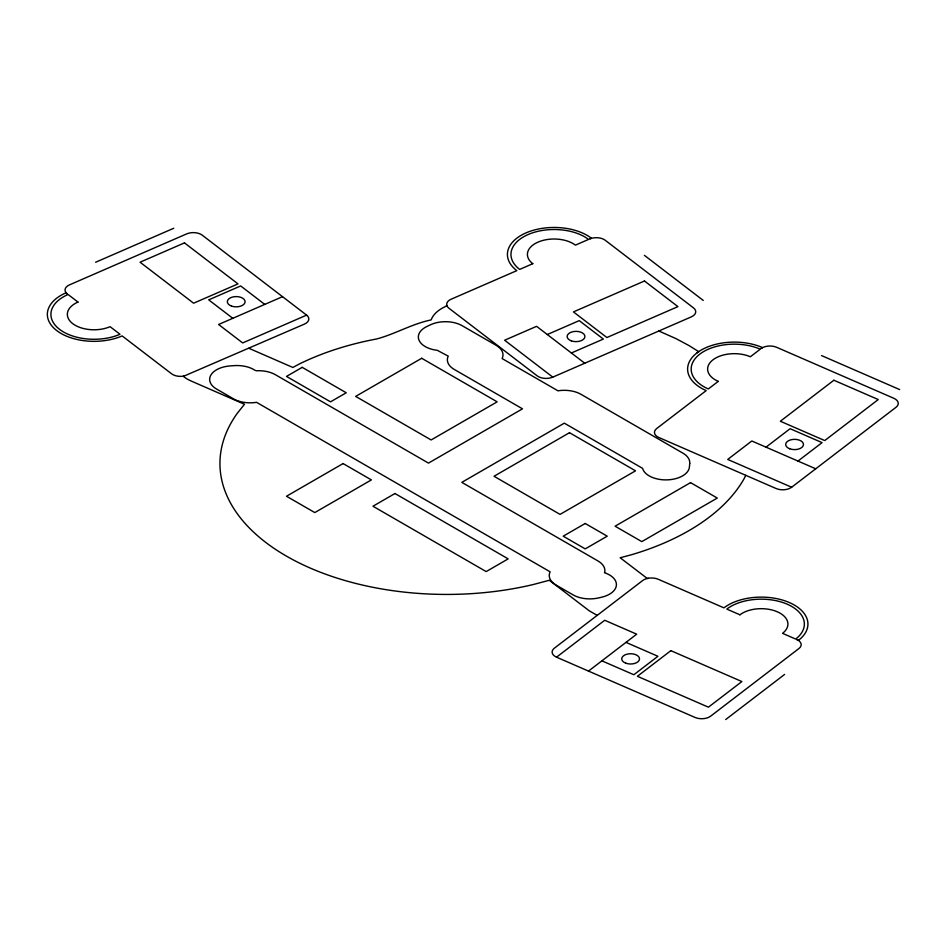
<?xml version="1.0" encoding="UTF-8"?>
<svg xmlns="http://www.w3.org/2000/svg" width="947" height="947" viewBox="0 0 947 947"><rect width="100%" height="100%" fill="white"/><g stroke="black" fill="none" stroke-linecap="round" stroke-linejoin="round"><path stroke-width="1.42" d="M745.763 475.323L744.188 478.543A226.795 130.935 0 0 1 631.46 554.753L620.167 557.759L647.286 578.487L648.304 578.25M766.016 447.162L790.106 428.707L822.067 442.616L797.978 461.071M556.54 657.182L695.051 717.447A11.115 6.416 0 0 0 710.617 716.181L798.937 648.517A11.115 6.416 0 0 0 796.747 639.521L798.522 640.302A46.687 26.954 0 0 0 789.336 602.541A46.687 26.954 0 0 0 723.946 607.856L658.236 579.268A11.115 6.416 0 0 0 642.67 580.535L554.35 648.198A11.115 6.416 0 0 0 556.54 657.182L604.719 620.273L636.68 634.182L588.501 671.092M791.645 487.243L896.028 407.281A11.115 6.416 0 0 0 893.838 398.296L776.635 347.3A11.115 6.416 0 0 0 761.068 348.567L762.406 347.537A46.687 26.954 0 0 0 697.016 352.852A46.687 26.954 0 0 0 706.202 390.602L656.697 428.529A11.115 6.416 0 0 0 658.887 437.526L776.078 488.51A11.115 6.416 0 0 0 791.645 487.243L727.722 459.437L751.811 440.982L815.734 468.789M725.722 719.531L784.601 674.43M697.016 352.852L698.708 351.645L688.871 345.501L675.791 338.517L658.84 331.012M95.611 262.26L173.739 228.263M282.514 296.671L218.591 324.49L242.681 342.932L306.603 315.126L202.232 235.164A11.115 6.416 0 0 0 186.666 233.897L69.462 284.881A11.115 6.416 0 0 0 67.273 293.878L65.935 292.848A46.687 26.954 0 0 0 56.749 330.598A46.687 26.954 0 0 0 122.139 335.913L171.644 373.84A11.115 6.416 0 0 0 184.144 376.042L304.413 324.111A11.115 6.416 0 0 0 306.603 315.126M547.295 334.528L579.256 320.619L603.346 339.073L571.384 352.982M552.799 377.143L691.31 316.878A11.115 6.416 0 0 0 693.5 307.893L605.18 240.23A11.115 6.416 0 0 0 589.614 238.964L591.39 238.194A46.687 26.954 0 0 0 525.999 232.891A46.687 26.954 0 0 0 516.813 270.641L451.103 299.228A11.115 6.416 0 0 0 448.914 308.213L537.233 375.876A11.115 6.416 0 0 0 552.799 377.143L504.633 340.233L536.594 326.324L584.761 363.234M184.144 376.042L183.28 376.35A40.023 23.107 0 0 0 191.507 381.179L244.492 404.274L237.212 413.389A226.795 130.935 0 0 0 286.373 556.09A226.795 130.935 0 0 0 533.528 584.465L549.319 580.274L589.318 610.862L597.19 615.372M821.523 355.575L899.65 389.572M625.979 642.386L657.94 656.283L633.851 674.738L601.89 660.84M248.872 348.283L292.848 367.46L299.453 363.932A226.795 130.935 0 0 1 376.657 338.967C395.112 334.078 412.146 323.791 431.145 319.92L432.104 317.766A40.023 23.107 0 0 1 445.149 306.662L446.842 305.467M644.374 255.323L703.254 300.436M264.758 304.401L240.668 285.947L208.707 299.856L232.796 318.299M689.736 463.45L689.416 466.989A23.568 13.613 0 0 1 668.132 479.833A23.568 13.613 0 0 1 643.001 469.558L642.599 468.363L564.317 423.167L461.816 482.354L597.971 560.955A23.568 13.613 0 0 1 604.754 571.917L604.541 572.769L606.104 573.314A23.568 13.613 0 0 1 616.284 586.015A23.568 13.613 0 0 1 601.688 597.19A57.258 33.062 0 0 1 596.468 598.338A23.568 13.613 0 0 1 573.124 594.905L556.149 585.104A23.568 13.613 0 0 1 549.698 572.828L550.136 571.822L256.519 402.309L254.79 402.57A23.568 13.613 0 0 1 233.53 398.841L216.543 389.039A23.568 13.613 0 0 1 210.932 374.988A23.568 13.613 0 0 1 230.346 365.909A63.023 36.388 0 0 1 236.478 365.542A23.568 13.613 0 0 1 254.897 370.265L256.377 370.774A23.568 13.613 0 0 1 275.352 374.692L428.482 463.107L522.507 408.832L454.264 369.437A23.568 13.613 0 0 1 447.813 357.161L448.251 356.155L437.301 350.319A23.568 13.613 0 0 1 419.048 340.269A23.568 13.613 0 0 1 426.979 326.455A70.291 40.579 0 0 1 432.388 323.981A23.568 13.613 0 0 1 462.124 325.685L496.086 345.288A23.568 13.613 0 0 1 502.537 357.564L502.099 358.558L557.996 390.827L559.724 390.578A23.568 13.613 0 0 1 580.985 394.307L682.87 453.128A23.568 13.613 0 0 1 689.736 463.45M718.252 381.369L708.344 388.957A43.136 24.906 0 0 1 699.857 354.083A43.136 24.906 0 0 1 760.263 349.183L750.367 356.77A26.682 15.401 0 0 0 712.996 359.801A26.682 15.401 0 0 0 718.252 381.369M833.869 380.244L780.352 421.249L824.742 440.568L878.26 399.551L833.869 380.244M670.855 650.66L637.402 676.288L708.427 707.184L741.88 681.556L670.855 650.66M302.211 367.341L286.491 376.421L330.515 401.836L346.235 392.768L302.211 367.341M421.699 358.274L355.67 396.391L431.134 439.964L497.163 401.836L421.699 358.274M343.086 463.568L286.491 496.24L314.795 512.576L371.39 479.904L343.086 463.568M394.97 493.517L372.964 506.231L486.166 571.586L508.172 558.872L394.97 493.517M569.49 432.696L494.026 476.27L560.056 514.399L635.52 470.825L569.49 432.696M585.21 523.478L563.205 536.18L585.21 548.893L607.228 536.18L585.21 523.478M690.552 482.627L615.088 526.201L641.817 541.625L717.281 498.063L690.552 482.627M184.476 242.882L140.073 262.201L193.602 303.206L237.993 283.899L184.476 242.882M532.794 263.692L519.654 269.41A43.136 24.906 0 0 1 528.142 234.525A43.136 24.906 0 0 1 588.549 239.425L575.409 245.143A26.682 15.401 0 0 0 538.038 242.112A26.682 15.401 0 0 0 532.794 263.692M644.481 280.999L573.444 311.906L606.897 337.534L677.934 306.627L644.481 280.999M739.927 614.804L726.787 609.087A43.136 24.906 0 0 1 787.194 604.186A43.136 24.906 0 0 1 795.681 639.059L782.542 633.342A26.682 15.401 0 0 0 777.286 611.774A26.682 15.401 0 0 0 739.927 614.804M77.974 302.069L68.077 294.493A43.136 24.906 0 0 0 59.59 329.367A43.136 24.906 0 0 0 119.997 334.267L110.089 326.679A26.682 15.401 0 0 1 72.73 323.649A26.682 15.401 0 0 1 77.974 302.069M625.742 663.16A8.89 5.137 0 0 0 639.497 659.159A8.89 5.137 0 0 0 626.618 654.282A8.89 5.137 0 0 0 625.742 663.16M231.435 306.047A8.89 5.137 0 0 0 245.084 301.927A8.89 5.137 0 0 0 232.074 297.169A8.89 5.137 0 0 0 231.435 306.047M789.703 448.771A8.89 5.137 0 0 0 803.458 444.77A8.89 5.137 0 0 0 790.567 439.893A8.89 5.137 0 0 0 789.703 448.771M571.266 340.837A8.89 5.137 0 0 0 584.915 336.706A8.89 5.137 0 0 0 571.905 331.947A8.89 5.137 0 0 0 571.266 340.837"/></g></svg>
